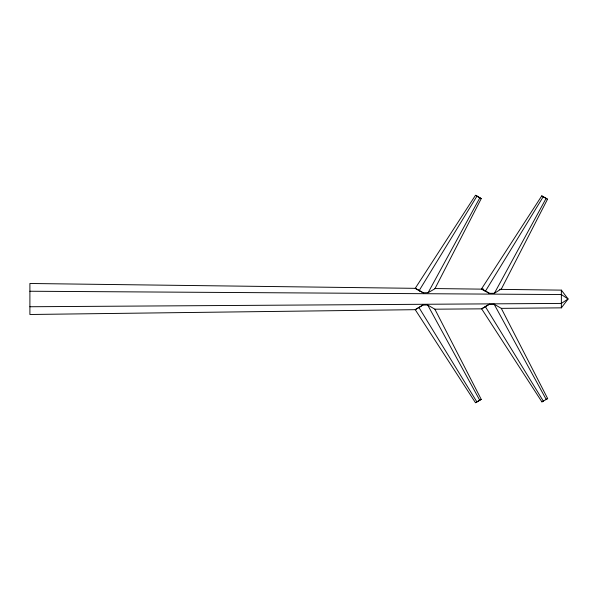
<?xml version="1.0" encoding="UTF-8"?>
<svg xmlns="http://www.w3.org/2000/svg" width="598" height="598" viewBox="0 0 598 598"><rect width="100%" height="100%" fill="white"/><g stroke="black" fill="none" stroke-linecap="round" stroke-linejoin="round"><path stroke-width="0.9" d="M423.152 292.758L415.229 288.326L475.485 195.292L476.98 196.099L481.226 198.618L434.873 288.797L428.101 292.691L423.152 292.758L415.259 288.341L29.9 283.489L29.9 314.496L415.229 309.674L422.898 305.077L427.682 305.017L434.866 309.188L481.226 399.382L476.98 401.901L475.477 402.708L415.229 309.674L422.898 305.077M501.154 289.38L547.506 199.209L541.758 195.875L481.51 288.909L484.791 290.882M428.101 292.691L479.858 197.766M489.426 293.341L481.51 288.909L489.426 293.341L494.382 293.282L546.131 198.349M434.866 309.188L481.652 308.845L489.328 304.247L494.112 304.18L501.296 308.359L547.656 398.552L546.28 399.404L541.908 401.878L481.652 308.845L489.328 304.247M501.296 308.359L561.365 307.85L568.1 298.993L561.365 290.135L499.323 289.357M419.22 290.486L476.98 196.099M485.501 291.069L543.261 196.682M494.382 293.282L501.019 289.133L501.296 289.626M475.477 402.708L481.226 399.382M547.656 398.552L546.161 399.359L494.112 304.18M541.908 401.878L543.41 401.071M29.9 306.744L561.365 303.418L568.1 298.993L561.365 294.56L29.9 291.241M434.739 288.55L483.722 289.163M547.506 199.209L541.758 195.875M481.226 198.618L475.485 195.292M418.301 290.172L419.818 291.084M485.322 306.565L543.283 401.026M418.892 307.394L476.853 401.856M427.682 305.017L479.731 400.189M561.365 290.135L561.365 307.85"/></g></svg>
